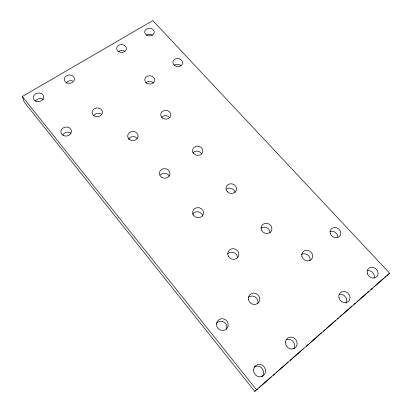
<?xml version="1.0" encoding="UTF-8"?>
<svg xmlns="http://www.w3.org/2000/svg" width="412" height="412" viewBox="0 0 412 412"><rect width="100%" height="100%" fill="white"/><g stroke="black" fill="none" stroke-linecap="round" stroke-linejoin="round"><path stroke-width="0.62" d="M254.77 391.4L389.69 273.259L152.831 20.6L22.31 96.496L24.22 102.016L254.77 391.4L255.739 390.55M256.707 389.701L257.67 388.856M259.122 387.579L261.059 385.884M262.022 385.035L271.209 376.975M273.146 375.275L274.598 374.003M276.045 372.731L277.982 371.032M278.95 370.182L288.132 362.122M290.069 360.423L291.521 359.151M292.484 358.301L303.124 348.969M306.507 345.998L308.444 344.298M309.407 343.454L319.563 334.539M320.531 333.694L321.499 332.844M323.43 331.145L325.367 329.451M326.33 328.601L335.517 320.536M337.454 318.842L338.422 317.992M339.869 316.72L341.806 315.02M342.774 314.171L351.956 306.111M353.893 304.411L355.345 303.139M356.792 301.867L358.728 300.168M359.697 299.323L368.884 291.258M370.815 289.564L372.268 288.287M373.715 287.015L383.871 278.105M384.839 277.255L385.807 276.406M386.775 275.623L389.69 273.259M22.31 96.496L256.666 390.025M118.239 51.938A4.81 3.914 0 0 1 124.985 51.361M145.863 82.91A4.898 4.105 2.3 0 1 153.619 83.049M146.667 35.046A4.712 3.79 2.9 0 1 152.383 35.18M174.4 65.081A4.805 3.971 5.4 0 1 181.12 65.946M93.431 115.885A5.104 4.347 -4.7 0 1 101.311 114.212M66.054 83.142A5.011 4.135 -5.9 0 1 72.733 81.025M35.576 101.089A5.145 4.259 -9.6 0 1 43.559 99.462M62.768 134.868A5.238 4.481 -9.2 0 1 70.869 133.122M216.418 323.538A5.897 5.706 54.8 0 1 226.559 329.203M248.632 297.212A5.778 5.464 43 0 1 255.26 297.016A5.778 5.464 43 0 1 257.809 303.268M254.147 367.123A6.247 5.835 65.5 0 1 262.068 368.441A6.247 5.835 65.5 0 1 261.924 376.759M286.211 339.771A6.087 5.608 55.3 0 1 293.112 341.553A6.087 5.608 55.3 0 1 293.756 348.763M338.891 294.632A5.861 5.207 45 0 1 345.302 296.686A5.861 5.207 45 0 1 345.998 303.227M301.337 254.585A5.598 5.057 36.2 0 1 307.527 254.832A5.598 5.057 36.2 0 1 309.984 260.554M329.914 231.668A5.505 4.841 34.5 0 1 337.804 236.988M367.499 270.56A5.747 4.99 41.7 0 1 374.24 277.848M128.446 139.292A5.145 4.496 -1.2 0 1 137.284 138.38M161.586 117.286A5.021 4.326 3.8 0 1 169.528 117.399M192.868 152.764A5.129 4.547 8.6 0 1 201.669 153.877M160.299 175.048A5.248 4.738 2.9 0 1 169.301 176.176M192.548 214.395A5.377 4.985 10.8 0 1 198.151 211.804A5.377 4.985 10.8 0 1 202.653 216.063M227.748 253.921A5.541 5.222 25.8 0 1 234.021 252.695A5.541 5.222 25.8 0 1 237.425 258.144M261.105 228.181A5.438 4.975 27 0 1 266.976 227.821A5.438 4.975 27 0 1 269.989 232.857M226.615 189.118A5.268 4.769 16.2 0 1 235.128 192.332M146.667 83.131A4.97 4.146 2.3 0 0 154.634 80.505A4.97 4.146 2.3 0 0 147.826 76.029A4.97 4.146 2.3 0 0 146.667 83.131M118.496 51.567A4.882 3.95 0.1 0 0 126.381 49.095A4.882 3.95 0.1 0 0 119.794 44.8A4.882 3.95 0.1 0 0 118.496 51.567M330.233 233.31A5.593 4.903 34.2 0 0 339.225 236.689A5.593 4.903 34.2 0 0 336.867 227.882A5.593 4.903 34.2 0 0 330.233 233.31M67.146 82.997A5.088 4.177 -5.7 0 0 74.428 78.692A5.088 4.177 -5.7 0 0 66.507 75.787A5.088 4.177 -5.7 0 0 67.146 82.997M36.096 101.29A5.227 4.3 -9.4 0 0 43.657 96.82A5.227 4.3 -9.4 0 0 35.628 93.838A5.227 4.3 -9.4 0 0 36.096 101.29M146.559 35.056A4.779 3.826 2.9 0 0 154.212 32.682A4.779 3.826 2.9 0 0 147.671 28.505A4.779 3.826 2.9 0 0 146.559 35.056M174.837 65.688A4.872 4.007 5.4 0 0 182.573 63.165A4.872 4.007 5.4 0 0 175.811 58.813A4.872 4.007 5.4 0 0 174.837 65.688M93.946 115.782A5.181 4.393 -4.5 0 0 102.351 112.96A5.181 4.393 -4.5 0 0 95.46 108.243A5.181 4.393 -4.5 0 0 93.946 115.782M63.845 135.744A5.32 4.532 -9 0 0 71.451 131.006A5.32 4.532 -9 0 0 63.196 127.911A5.32 4.532 -9 0 0 63.845 135.744M216.511 323.92A5.995 5.799 53.2 0 0 224.849 330.058A5.995 5.799 53.2 0 0 225.719 319.861A5.995 5.799 53.2 0 0 216.511 323.92M248.451 299.627A5.876 5.547 42.1 0 0 257.861 303.299A5.876 5.547 42.1 0 0 255.898 293.529A5.876 5.547 42.1 0 0 248.451 299.627M301.867 256.31A5.691 5.124 35.8 0 0 311.008 259.787A5.691 5.124 35.8 0 0 308.779 250.656A5.691 5.124 35.8 0 0 301.867 256.31M253.555 369.883A6.355 5.933 64.8 0 0 262.248 376.341A6.355 5.933 64.8 0 0 262.871 365.532A6.355 5.933 64.8 0 0 253.555 369.883M285.434 342.398A6.19 5.701 54.6 0 0 294.044 348.629A6.19 5.701 54.6 0 0 294.426 338.252A6.19 5.701 54.6 0 0 285.434 342.398M338.983 297.881A5.959 5.279 44.5 0 0 348.413 301.507A5.959 5.279 44.5 0 0 345.879 291.866A5.959 5.279 44.5 0 0 338.983 297.881M367.293 273.439A5.845 5.057 41.3 0 0 376.568 276.957A5.845 5.057 41.3 0 0 373.911 267.671A5.845 5.057 41.3 0 0 367.293 273.439M228.284 256.099A5.634 5.294 25.3 0 0 237.909 257.253A5.634 5.294 25.3 0 0 233.738 248.699A5.634 5.294 25.3 0 0 228.284 256.099M193.892 215.77A5.464 5.052 10.8 0 0 203.209 214.611A5.464 5.052 10.8 0 0 197.24 207.658A5.464 5.052 10.8 0 0 193.892 215.77M161.468 177.206A5.335 4.795 3 0 0 169.971 174.06A5.335 4.795 3 0 0 162.606 168.977A5.335 4.795 3 0 0 161.468 177.206M129.646 139.647A5.222 4.547 -1.1 0 0 138.051 136.707A5.222 4.547 -1.1 0 0 130.959 131.85A5.222 4.547 -1.1 0 0 129.646 139.647M162.725 118.203A5.093 4.372 3.8 0 0 170.846 115.391A5.093 4.372 3.8 0 0 163.806 110.699A5.093 4.372 3.8 0 0 162.725 118.203M193.686 153.568A5.212 4.599 8.6 0 0 202.575 152.584A5.212 4.599 8.6 0 0 196.885 146.208A5.212 4.599 8.6 0 0 193.686 153.568M227.203 191.575A5.351 4.826 16 0 0 236.251 190.493A5.351 4.826 16 0 0 230.272 183.793A5.351 4.826 16 0 0 227.203 191.575M261.656 230.39A5.531 5.042 26.7 0 0 271.055 231.523A5.531 5.042 26.7 0 0 266.791 223.304A5.531 5.042 26.7 0 0 261.656 230.39"/></g></svg>
